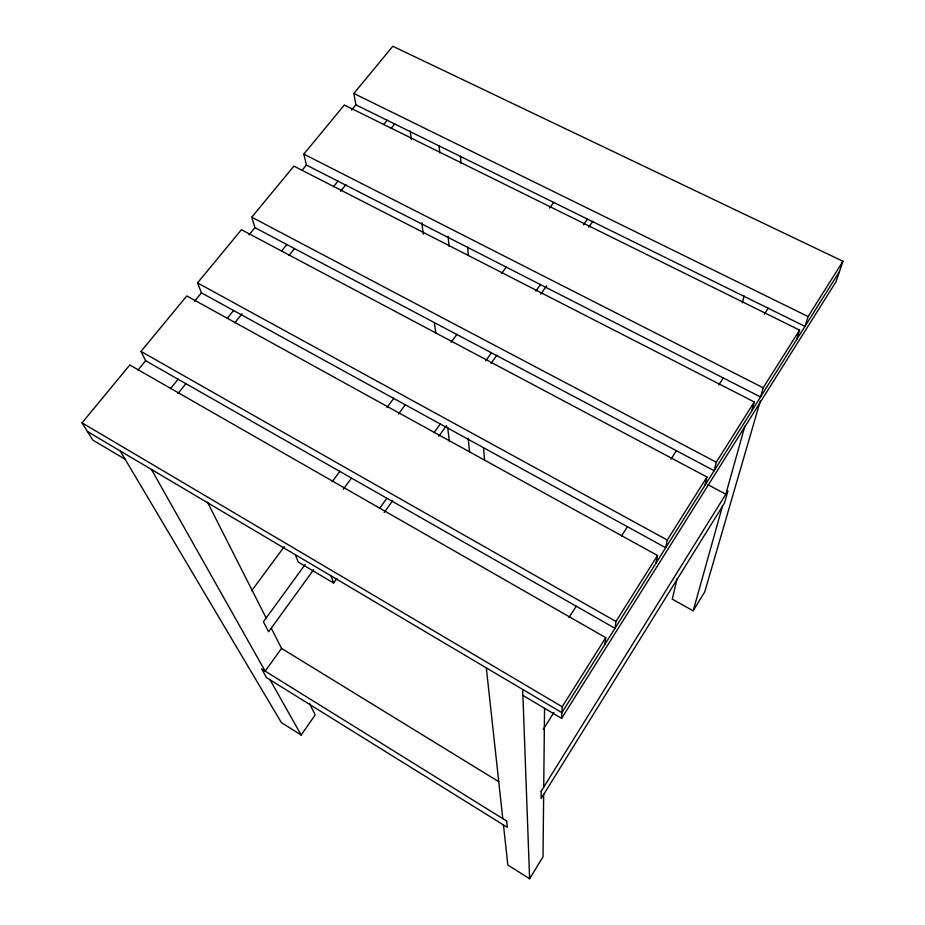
<?xml version="1.0" encoding="UTF-8"?>
<svg xmlns="http://www.w3.org/2000/svg" width="925" height="925" viewBox="0 0 925 925"><rect width="100%" height="100%" fill="white"/><g stroke="black" fill="none" stroke-linecap="round" stroke-linejoin="round"><path stroke-width="1.39" d="M543.657 794.482L543.01 856.827L529.62 878.75L507.848 865.048L503.466 824.915M543.727 787.152L544.548 708.296M522.903 695.415L561.614 718.401L562.192 706.781L605.748 637.66L129.801 364.993L82.059 422.852L92.754 440.046L125.152 459.274M604.904 644.332L605.748 637.66M657.525 555.497L615.957 621.461L614.986 628.306L145.63 360.738L141.016 351.408L186.781 295.942L657.525 555.497L656.045 563.036M706.978 477.011L667.272 540.027L665.688 547.727L201.419 292.843L197.534 282.911L241.437 229.712L706.978 477.011L704.942 485.347M677.169 578.403L672.255 599.134L693.172 610.812L704.757 591.838L760.269 401.103M742.393 302.833L744.047 295.827M754.28 401.959L716.297 462.222L714.158 470.698L254.965 227.654L251.762 217.202L293.907 166.118L754.28 401.959L751.713 411.001M693.172 610.812L722.425 506.322M744.856 426.194L725.813 494.216L707.96 484.712M799.558 330.109L763.194 387.806L760.535 396.987L306.395 165.043L303.828 154.093L344.331 105.011L799.558 330.109L796.518 339.81M842.941 261.266L808.103 316.558L804.97 326.375L355.859 104.837L353.87 93.46L392.824 46.25L842.941 261.266L836.073 281.616L561.614 718.401M839.461 271.557L561.903 712.666L87.47 431.547M543.206 729.42L553.994 712.343M568.991 617.518L576.263 606.222M621.461 536.038L627.451 526.741M670.983 459.158L676.406 450.718M718.817 384.869L723.269 377.955M764.293 314.257L768.178 308.222M120.215 450.949L281.327 722.541L301.18 735.04L315.217 714.886L309.389 703.382M271.268 628.121L281.524 648.379L265.163 671.157L151.457 469.461M295.295 554.688L298.278 562.065L333.624 583.039L336.989 578.345M384.141 512.577L392.558 500.83M438.855 436.23L446.44 425.662M491.059 363.409L496.945 355.188M540.72 294.104L546.617 285.883M588.716 227.157L592.925 221.283M379.516 508.472L386.87 498.263M434.022 432.669L440.277 423.974M485.752 360.715L491.429 352.818M535.818 291.086L540.477 284.588M583.478 224.787L587.548 219.121M313.633 569.707L268.62 631.787L263.44 621.739L305.192 564.447M343.267 489.29L351.488 478.086M398.455 414.053L405.266 404.757M451.088 342.296L456.811 334.492M501.535 273.511L506.241 267.105M549.577 208.021L553.682 202.413M251.704 590.717L284.241 546.652M332.191 481.705L339.891 471.264M386.985 407.486L393.842 398.201M177.924 393.611L186.064 383.493M234.834 322.802L242.061 313.818M289.039 255.369L294.462 248.628M340.527 191.313L345.95 184.572M391.113 128.378L394.732 123.881M170.466 388.685L178.086 379.25M227.423 318.131L233.586 310.499M281.767 250.802L286.831 244.524M333.543 186.653L337.972 181.161M383.725 124.482L387.136 120.262M137.975 370.069L145.63 360.738M194.343 301.458L201.419 292.843M249.01 234.892L254.965 227.654M301.943 170.454L306.395 165.043M351.569 110.052L355.859 104.837M353.87 93.46L808.103 316.558M303.828 154.093L763.194 387.806M251.762 217.202L716.297 462.222M197.534 282.911L667.272 540.027M141.016 351.408L615.957 621.461M82.059 422.852L562.192 706.781M281.524 648.379L498.737 781.671M270.042 679.806L301.18 735.04M207.477 502.183L266.157 618.027M331.058 575.882L333.624 583.039M410.261 131.061L411.347 139.663M421.835 222.752L423.28 234.21M434.484 323.022L435.744 333.058M447.631 427.234L449.434 441.537M486.319 667.873L502.772 818.59M439.086 145.826L439.791 153.007M448.082 236.233L449.076 246.281M468.2 438.311L469.611 452.51M460.465 156.175L461.032 163.367M467.645 246.906L468.339 255.554M483.555 447.665L484.573 460.477M522.683 689.426L529.62 878.75M541.171 791.28L541.148 798.529L724.564 502.876L727.987 490.724L541.171 791.28M506.692 821.03L261.613 668.948L266.55 677.632L507.316 827.32L506.692 821.03"/></g></svg>
